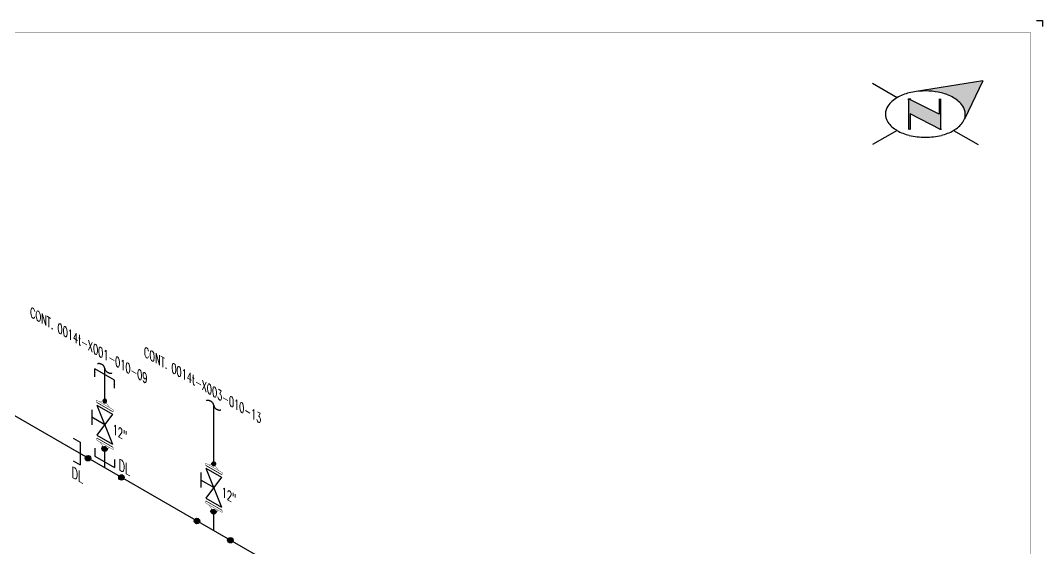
# Model space of a CAD drawing. Header units: inches. Extents: x 0.1 to 17.4, y 0.1 to 11.4.
# Drawn here: x 6.74 to 17.38, y 5.87 to 11.37 of the extents above; entities that cross this region are included whole.
import ezdxf

# ---------------------------------------------------------------- set-up
doc = ezdxf.new("R2010")
doc.units = ezdxf.units.IN
doc.header["$MEASUREMENT"] = 0
doc.linetypes.add('HIDDEN2', pattern=[0.1875, 0.125, -0.0625])
for name, color, linetype in [('3', 1, 'Continuous'), ('BORDER', 3, 'Continuous'), ('COMP', 1, 'Continuous'), ('Continuation', 7, 'Continuous'), ('DL', 20, 'Continuous'), ('FITTINGS', 4, 'Continuous'), ('PIPE-ANNO', 150, 'HIDDEN2'), ('TEXT', 7, 'Continuous'), ('UNAS.PIPE', 251, 'Continuous'), ('WELD POINTS', 41, 'Continuous'), ('Welds', 7, 'Continuous')]:
    doc.layers.add(name, color=color, linetype=linetype)
doc.layers.add('PIPE', color=7, linetype='Continuous', lineweight=30)
doc.styles.add('ISO330', font='romand.shx', dxfattribs={"width": 0.85, "height": 0.05})
doc.styles.add('PART_Standard', font='romans', dxfattribs={"width": 0.8, "height": 0.09})
doc.styles.add('Richmond', font='arial.ttf')
doc.dimstyles.new('Richmond', dxfattribs={"dimtxt": 0.18, "dimasz": 0.18, "dimexe": 0.18, "dimexo": 0.0625, "dimgap": 0.09, "dimtad": 0, "dimtih": 1, "dimtoh": 1, "dimdec": 4, "dimzin": 0, "dimdsep": 46, "dimtxsty": 'Richmond', "dimcen": 0.09, "dimadec": 0, "dimazin": 0, "dimtfac": 1, "dimtdec": 4, "dimtofl": 0, "dimtmove": 0, "dimatfit": 3, "dimfxl": 1, "dimtolj": 1, "dimtzin": 0, "dimarcsym": 0})

# ---------------------------------------------------------------- blocks, each defined once
blk = doc.blocks.new('north2')
at = {"layer": 'BORDER'}
for points in [[(-0.706, -0.767, -0.156851), (-0.679, -0.851, -0.095667), (-0.689, -0.905), (-0.495, -0.504), (-1.19, -0.617, -0.092194), (-0.928, -0.631, -0.072341), (-0.801, -0.681, -0.106617)], [(-0.938, -1.011), (-0.936, -1.009), (-0.936, -0.691), (-0.952, -0.691), (-0.952, -0.853), (-1.27, -0.691), (-1.27, -0.707), (-1.27, -1.012), (-1.254, -1.012), (-1.254, -0.849)]]:
    blk.add_hatch(color=7, dxfattribs=at).paths.add_polyline_path(points)
at = {"layer": 'BORDER', "color": 7}
for p, q in [((-0.495, -0.504), (-1.19, -0.617)), ((-0.495, -0.504), (-0.689, -0.905)), ((-1.389, -0.681), (-1.646, -0.533)), ((-1.27, -0.691), (-1.27, -1.012)), ((-0.952, -0.853), (-1.27, -0.691)), ((-1.27, -0.707), (-1.27, -0.691)), ((-1.262, -0.691), (-1.246, -0.691)), ((-0.952, -0.691), (-0.952, -0.853)), ((-0.936, -0.691), (-0.936, -1.012)), ((-0.936, -1.012), (-1.254, -0.849)), ((-1.254, -0.849), (-1.254, -1.012)), ((-1.389, -1.021), (-1.646, -1.169)), ((-1.26, -1.011), (-1.262, -1.009)), ((-0.928, -1.012), (-0.944, -1.012)), ((-0.801, -1.021), (-0.544, -1.169))]:
    blk.add_line(p, q, dxfattribs=at)
for centre, radius, start, end in [((-1.152, -1.093), 0.476, 103.4495, 120), ((-1.095, -1.329), 0.719, 97.6203, 103.4495), ((-1.095, -1.329), 0.719, 76.5505, 97.6203), ((-1.039, -1.093), 0.476, 60, 76.5505), ((-1.238, -0.944), 0.304, 120, 144.3429), ((-0.953, -0.944), 0.304, 35.6571, 60), ((-1.367, -0.851), 0.144, 144.3429, 180), ((-0.823, -0.851), 0.144, 360, 35.6571), ((-1.367, -0.851), 0.144, 180, 215.6571), ((-1.238, -0.758), 0.304, 215.6571, 240), ((-0.953, -0.758), 0.304, 300, 324.3429), ((-0.823, -0.851), 0.144, 324.3429, 337.5547), ((-0.823, -0.851), 0.144, 337.5796, 360), ((-1.152, -0.609), 0.476, 240, 256.5505), ((-1.039, -0.609), 0.476, 283.4495, 300), ((-1.095, -0.373), 0.719, 256.5505, 270), ((-1.095, -0.373), 0.719, 270, 283.4495)]:
    blk.add_arc(centre, radius, start, end, dxfattribs=at)
blk = doc.blocks.new('A$C6804a2e5')
blk.add_blockref('north2', (0, 0))
blk = doc.blocks.new('A$C860dd1f6')
at = {"layer": 'PIPE'}
blk.add_blockref('A$C6804a2e5', (0, 0), dxfattribs=at)
blk = doc.blocks.new('Border')
at = {"layer": 'BORDER', "const_width": 0.005}
blk.add_lwpolyline([(0.25, 0.25), (17.25, 0.25), (17.25, 11.25), (0.25, 11.25)], close=True, dxfattribs=at)
blk = doc.blocks.new('2_WELD_SINGLE_00')
at = {"linetype": 'ByBlock', "lineweight": -2}
h = blk.add_hatch(color=0, dxfattribs=at)
edge = h.paths.add_edge_path()
edge.add_arc((0, 0), 0.0286, 0, 360)
at = {"color": 0, "linetype": 'ByBlock', "lineweight": -2}
blk.add_circle((0, 0), 0.0286, dxfattribs=at)
blk = doc.blocks.new('*U89')
at = {"layer": 'WELD POINTS'}
for p, rotation in [((-0.174, 0.1), 59.99999999999996), ((0.174, -0.1), 150)]:
    blk.add_blockref('2_WELD_SINGLE_00', p, dxfattribs=dict(at, rotation=rotation))
blk.add_blockref('2_WELD_SINGLE_00', (0, -0.201), dxfattribs=at)
blk = doc.blocks.new('1_BREAK-PIPE_PIPE_00')
at = {"color": 0, "linetype": 'ByBlock', "lineweight": -2}
for centre, major_axis in [((0.03, -0.092), (0, 0.101)), ((-0.03, 0.092), (0, -0.101))]:
    blk.add_ellipse(centre, major_axis=major_axis, ratio=0.711978, start_param=0.427466, end_param=3.141593, dxfattribs=at)
blk = doc.blocks.new('1_Tilde_00')
at = {"layer": 'PIPE-ANNO', "xscale": -0.5000000000000001, "yscale": 0.5, "zscale": 0.5}
blk.add_blockref('1_BREAK-PIPE_PIPE_00', (0, 0), dxfattribs=at)
blk = doc.blocks.new('1_Cont_330')
at = {"layer": 'Continuation', "style": 'PART_Standard', "oblique": 330, "width": 0.8}
blk.add_attdef('CONT.', (0, 0), '', height=0.09, rotation=330, dxfattribs=at)
blk = doc.blocks.new('3_VALVE_FLANGE_GATE_30')
at = {"color": 0, "linetype": 'ByBlock', "lineweight": -2}
blk.add_wipeout([(-0.162, -0.187), (-0.135, -0.172), (0, 0), (0.135, -0.016), (0.162, 0), (0.162, 0.187), (0.135, 0.172), (0, 0), (-0.135, 0.016), (-0.162, 0)], dxfattribs=at)
for p, q in [((0.135, 0.172), (-0.135, -0.172)), ((0.068, 0.195), (-0.068, 0.117)), ((0, 0), (0, 0.156)), ((0.135, 0.172), (0.135, -0.016)), ((0.162, 0.187), (0.162, 0)), ((-0.162, 0), (-0.162, -0.187)), ((-0.135, 0.016), (-0.135, -0.172)), ((0.135, -0.016), (-0.135, 0.016))]:
    blk.add_line(p, q, dxfattribs=at)
blk = doc.blocks.new('AM9A04')
at = {"linetype": 'Continuous', "const_width": 0.01}
blk.add_lwpolyline([(0, -0.289), (0, 0.289), (-0.05, 0.318), (-0.05, -0.26)], close=True, dxfattribs=at)
at = {"const_width": 0.01}
blk.add_lwpolyline([(-0.05, -0.144), (-0.15, 0.087), (-0.05, 0.202)], dxfattribs=at)
blk = doc.blocks.new('A09')
at = {"layer": 'Welds'}
h = blk.add_hatch(color=256, dxfattribs=at)
h.dxf.hatch_style = 1
h.paths.add_polyline_path([(-0.03, 0, 1), (0.03, 0, 1)])
blk.add_circle((0, 0), 0.03, dxfattribs=at)
blk = doc.blocks.new('*U82')
blk.add_wipeout([(0.052, -0.03), (0.017, -0.07), (0.017, -0.11), (0, -0.1), (0, 0.1), (0.017, 0.09), (0.017, 0.05)]).dxf.layer = 'COMP'
at = {"layer": '3', "xscale": 0.65, "yscale": 0.65, "zscale": 0.65}
blk.add_blockref('A09', (0.052, -0.03), dxfattribs=at)
at = {"layer": 'COMP', "xscale": 0.3466300616258731, "yscale": 0.3466300616258731, "zscale": 0.3466300616258731, "rotation": 180}
blk.add_blockref('AM9A04', (0, 0), dxfattribs=at)
blk = doc.blocks.new('1_Text_330')
at = {"layer": 'TEXT', "style": 'PART_Standard', "oblique": 330, "width": 0.8}
blk.add_attdef('3/4"', (0, 0), '', height=0.09, rotation=330, dxfattribs=at)
blk = doc.blocks.new('DL_330')
at = {"layer": 'DL', "style": 'ISO330', "oblique": 330, "width": 0.85}
blk.add_text('DL', height=0.1, rotation=330, dxfattribs=at).set_placement((0, 0))
blk = doc.blocks.new('*U94')
at = {"color": 20, "linetype": 'ByBlock', "ltscale": 0.7}
blk.add_line((0.054, -0.15), (0.054, 0.087), dxfattribs=at)
for points in [[(0.126, 0.046), (0.054, 0.087)], [(0.126, -0.191), (0.054, -0.15)]]:
    blk.add_leader(points, dimstyle='Richmond', override={"dimasz": 0.04, "dimgap": 0.09, "dimtad": 0}, dxfattribs=at)

msp = doc.modelspace()

# ---------------------------------------------------------------- linework, layer by layer
for p, q in [((17.312, 11.375), (17.375, 11.375)), ((17.375, 11.375), (17.375, 11.312))]:
    msp.add_line(p, q)
at = {"layer": 'PIPE'}
for p, q in [((9.394, 5.687), (5.279, 8.062)), ((7.614, 6.714), (7.614, 6.915)), ((8.748, 6.06), (8.748, 6.26))]:
    msp.add_line(p, q, dxfattribs=at)
at = {"layer": 'UNAS.PIPE'}
msp.add_line((7.614, 7.41), (7.614, 7.75), dxfattribs=at)

# ---------------------------------------------------------------- block references
at = {"xscale": -1, "rotation": 240}
for p in [(7.614, 7.75), (8.748, 7.366)]:
    msp.add_blockref('1_Tilde_00', p, dxfattribs=at)
for p in [(7.269, 6.618), (7.758, 6.697)]:
    msp.add_blockref('DL_330', p)
at = {"layer": 'BORDER'}
for name, p in [('Border', (0, 0)), ('A$C860dd1f6', (17.25, 11.25))]:
    msp.add_blockref(name, p, dxfattribs=at)
at = {"layer": 'Continuation'}
for p, values in [((6.837, 8.291), {'CONT.': 'CONT. 0014t-X001-010-09'}), ((8.022, 7.877), {'CONT.': 'CONT. 0014t-X003-010-13'})]:
    msp.add_blockref('1_Cont_330', p, dxfattribs=at).add_auto_attribs(values)
at = {"layer": 'DL', "xscale": -1, "rotation": 60.00000000000002}
msp.add_blockref('*U94', (7.614, 7.75), dxfattribs=at)
at = {"layer": 'WELD POINTS', "rotation": 180}
for p in [(7.614, 6.714), (8.748, 6.06)]:
    msp.add_blockref('*U89', p, dxfattribs=at)

# ---------------------------------------------------------------- next in the draw order: block references
at = {"layer": 'FITTINGS', "rotation": 60.00000000000005}
for p in [(7.614, 7.163), (8.748, 6.508)]:
    msp.add_blockref('3_VALVE_FLANGE_GATE_30', p, dxfattribs=at)

# ---------------------------------------------------------------- next in the draw order: hatches: boundary and pattern name
at = {"layer": 'UNAS.PIPE'}
h = msp.add_hatch(color=256, dxfattribs=at)
h.dxf.hatch_style = 1
h.paths.add_polyline_path([(8.768, 6.756, 1), (8.729, 6.756, 1)])

# ---------------------------------------------------------------- next in the draw order: linework, layer by layer
msp.add_line((8.748, 6.756), (8.748, 7.366), dxfattribs=at)
msp.add_circle((8.748, 6.756), 0.0195, dxfattribs=at)

# ---------------------------------------------------------------- next in the draw order: block references
at = {"layer": 'COMP', "ltscale": 0.65, "xscale": -1}
for p, rotation in [((7.614, 7.35), 240), ((7.614, 6.975), 60.00000000000002), ((8.748, 6.32), 60.00000000000002)]:
    msp.add_blockref('*U82', p, dxfattribs=dict(at, rotation=rotation))
at = {"layer": 'DL', "rotation": 180}
msp.add_blockref('*U94', (7.411, 6.832), dxfattribs=at)

# ---------------------------------------------------------------- next in the draw order: block references
at = {"layer": 'COMP', "ltscale": 0.65, "xscale": -1, "rotation": 240}
msp.add_blockref('*U82', (8.748, 6.695), dxfattribs=at)
at = {"layer": 'DL', "xscale": -1, "rotation": 240.0000000000001}
msp.add_blockref('*U94', (7.614, 6.714), dxfattribs=at)
at = {"layer": 'TEXT'}
for p in [(7.697, 7.072), (8.832, 6.417)]:
    msp.add_blockref('1_Text_330', p, dxfattribs=at).add_auto_attribs({'3/4"': '12"'})

doc.saveas('drawing.dxf')
